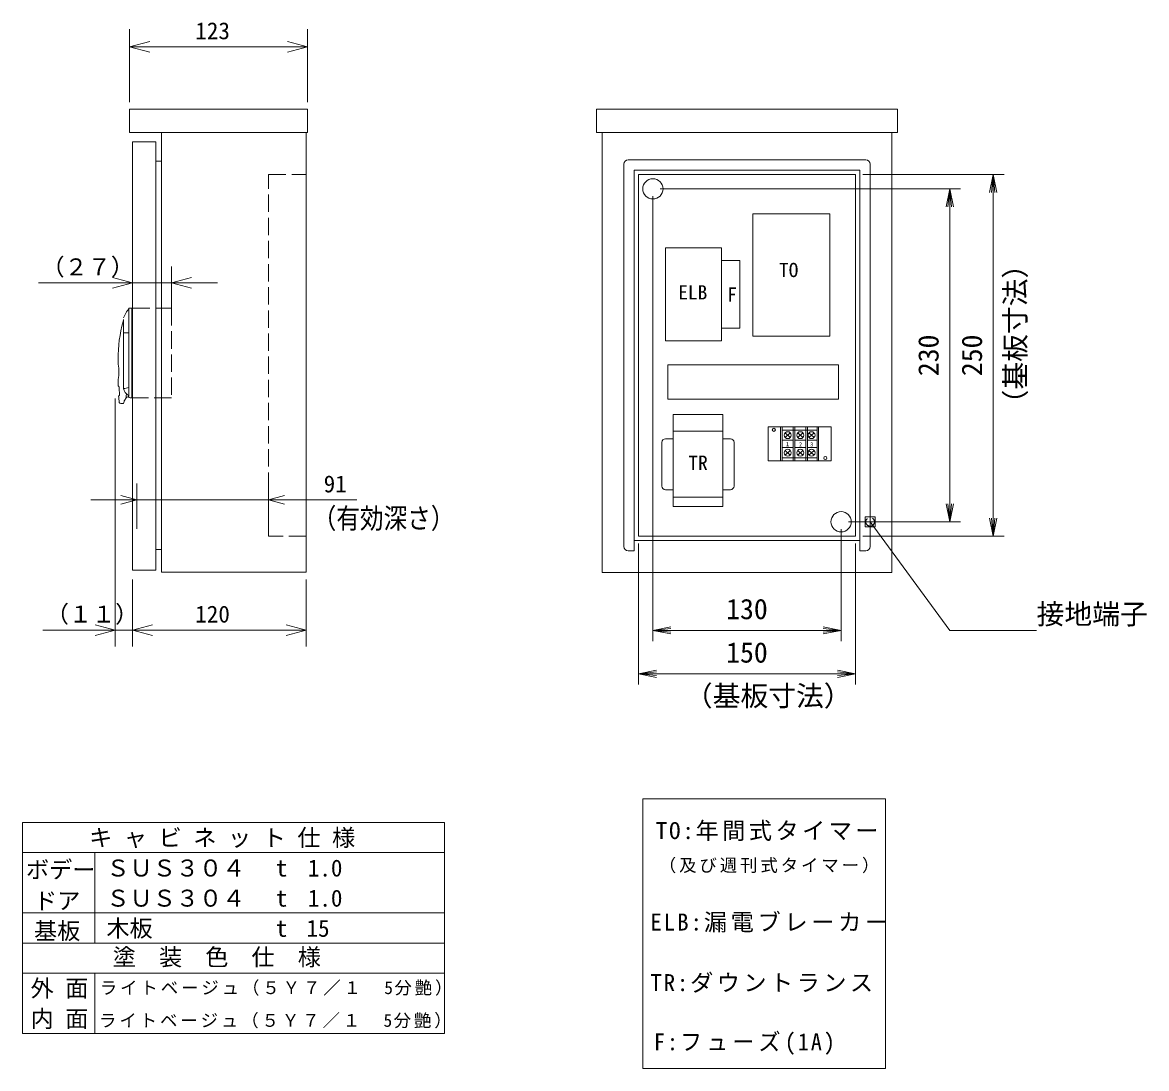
# Model space of a CAD drawing. Units: millimetres, scale not verified. Extents: x -604 to 680, y -403 to 388.
# Drawn here: x -97 to 680, y -335 to 388 of the extents above; entities that cross this region are included whole.
import ezdxf
from ezdxf.enums import TextEntityAlignment as Align

# ---------------------------------------------------------------- set-up
doc = ezdxf.new("R2010")
doc.units = ezdxf.units.MM
doc.header["$LTSCALE"] = 4
doc.linetypes.add('DASHED3', pattern=[4, 3, -1])
for name, color, linetype, lineweight in [('0-0_0', 7, 'Continuous', 18), ('0-8_GV', 7, 'Continuous', 18), ('0-B_PV', 7, 'Continuous', 18), ('1-0_TV', 7, 'Continuous', 18)]:
    doc.layers.add(name, color=color, linetype=linetype, lineweight=lineweight)
doc.styles.add('ＭＳ ゴシック', font='')
doc.styles.get('ＭＳ ゴシック').set_extended_font_data('MS Gothic')

msp = doc.modelspace()

# ---------------------------------------------------------------- linework, layer by layer
at = {"layer": '0-0_0'}
for p, q in [((418.536, 108.35), (462.203, 108.35)), ((418.536, 84.917), (418.536, 108.35)), ((427.269, 84.917), (427.269, 108.35)), ((428.27, 84.917), (428.27, 108.35)), ((428.27, 106.248), (452.469, 106.248)), ((430.365, 104.324), (433.908, 101.07)), ((433.908, 104.324), (430.365, 101.07)), ((436.003, 84.917), (436.003, 108.35)), ((437.003, 84.917), (437.003, 108.35)), ((442.641, 104.324), (439.098, 101.07)), ((439.098, 104.324), (442.641, 101.07)), ((444.736, 84.917), (444.736, 108.35)), ((445.736, 84.917), (445.736, 108.35)), ((450.374, 104.324), (446.831, 101.07)), ((446.831, 104.324), (450.374, 101.07)), ((452.469, 84.917), (452.469, 108.35)), ((453.47, 84.917), (453.47, 108.35)), ((462.203, 108.35), (462.203, 84.917)), ((345.213, 67.519), (345.213, 97.73)), ((347.714, 100.232), (352.992, 100.232)), ((387.258, 100.232), (392.536, 100.232)), ((395.038, 97.73), (395.038, 67.519)), ((428.27, 99.145), (436.003, 99.145)), ((428.27, 94.122), (436.003, 94.122)), ((437.003, 99.145), (444.736, 99.145)), ((437.003, 94.122), (444.736, 94.122)), ((445.736, 99.145), (452.469, 99.145)), ((445.736, 94.122), (452.469, 94.122)), ((428.27, 87.02), (452.469, 87.02)), ((433.908, 88.944), (430.365, 92.198)), ((430.365, 88.944), (433.908, 92.198)), ((439.098, 88.944), (442.641, 92.198)), ((442.641, 88.944), (439.098, 92.198)), ((446.831, 88.944), (450.374, 92.198)), ((450.374, 88.944), (446.831, 92.198)), ((462.203, 84.917), (418.536, 84.917)), ((352.992, 65.018), (347.714, 65.018)), ((392.536, 65.018), (387.258, 65.018)), ((331.918, -148.791), (499.654, -148.791))]:
    msp.add_line(p, q, dxfattribs=at)
for points in [[(408.017, 255.669), (461.321, 255.669), (461.321, 171.016), (408.017, 171.016)], [(347.781, 232.286), (386.284, 232.286), (386.284, 167.882), (347.781, 167.882)], [(386.284, 223.536), (399.025, 223.536), (399.025, 176.631), (386.284, 176.631)], [(349.282, 151.401), (467.312, 151.401), (467.312, 127.622), (349.282, 127.622)], [(352.992, 117.074), (387.258, 117.074), (387.258, 53.346), (352.992, 53.346)]]:
    msp.add_lwpolyline(points, close=True, dxfattribs=at)
for points in [[(352.992, 65.018), (352.992, 105.403), (387.258, 105.403), (387.258, 65.018)], [(352.992, 100.232), (352.992, 59.846), (387.258, 59.846), (387.258, 100.232)], [(499.654, -148.791), (499.654, -335.093), (331.918, -335.093), (331.918, -148.791)]]:
    msp.add_lwpolyline(points, dxfattribs=at)
for centre, radius in [((422.562, 106.39), 1.097), ((432.136, 102.696), 2.405), ((440.87, 102.696), 2.405), ((448.602, 102.696), 2.405), ((432.136, 90.571), 2.405), ((440.87, 90.571), 2.405), ((448.602, 90.571), 2.405), ((458.177, 86.877), 1.097)]:
    msp.add_circle(centre, radius, dxfattribs=at)
for centre, start, end in [((347.714, 97.73), 90, 180), ((392.536, 97.73), 0, 90), ((347.714, 67.519), 180, 270), ((392.536, 67.519), 270, 0)]:
    msp.add_arc(centre, 2.501, start, end, dxfattribs=at)
at = {"layer": '0-8_GV'}
for p, q in [((-22.594, 332.976), (-22.594, 383.424)), ((100.406, 332.976), (100.406, 383.424)), ((-22.594, 371.176), (100.406, 371.176)), ((-22.594, 371.176), (-8.744, 371.176)), ((100.406, 371.176), (86.556, 371.176)), ((-22.594, 327.976), (100.406, 327.976)), ((-22.594, 311.976), (-22.594, 327.976)), ((100.406, 327.976), (100.406, 311.976)), ((100.406, 311.976), (-22.594, 311.976)), ((-0.594, 7.976), (-0.594, 311.976)), ((-0.594, 311.976), (99.406, 311.976)), ((99.406, 311.976), (99.406, 7.976)), ((-20.594, 9.476), (-20.594, 305.476)), ((-20.594, 305.476), (-4.594, 305.476)), ((-4.594, 305.476), (-4.594, 9.476)), ((-4.594, 292.176), (-0.594, 292.176)), ((-20.594, 187.976), (-20.594, 219.376)), ((6.406, 187.976), (6.406, 219.376)), ((-85.594, 207.976), (-20.594, 207.976)), ((-20.594, 207.976), (-52.344, 207.976)), ((-20.594, 207.976), (-34.444, 207.976)), ((-20.594, 207.976), (6.406, 207.976)), ((6.406, 207.976), (20.256, 207.976)), ((6.406, 207.976), (38.156, 207.976)), ((-21.094, 190.476), (-23.099, 190.476)), ((-23.094, 189.118), (-23.094, 190.476)), ((-23.094, 189.118), (-23.094, 187.302)), ((-23.094, 183.351), (-23.094, 187.302)), ((-21.094, 190.476), (-21.094, 189.118)), ((-21.094, 189.118), (-21.094, 183.351)), ((-20.594, 187.076), (-21.094, 187.076)), ((-20.594, 187.076), (-20.594, 129.076)), ((-23.094, 183.351), (-23.094, 178.476)), ((-21.094, 135.602), (-21.094, 183.351)), ((-26.796, 173.465), (-26.796, 135.026)), ((-23.094, 178.476), (-23.094, 173.476)), ((-23.094, 135.602), (-23.094, 173.476)), ((-30.594, 155.141), (-30.594, 151.726)), ((-30.594, 141.239), (-30.594, 138.583)), ((-30.163, 136.476), (-30.572, 136.476)), ((-26.744, 135.029), (-26.744, 135.029)), ((-23.094, 135.602), (-23.094, 129.835)), ((-21.094, 135.602), (-21.094, 129.834)), ((-32.594, 127.976), (-32.594, -43.424)), ((-30.222, 129.976), (-29.813, 129.976)), ((-28.712, 124.476), (-27.418, 124.476)), ((-26.642, 125.082), (-26.375, 126.152)), ((-26.111, 126.757), (-24.994, 128.476)), ((-24.994, 128.923), (-24.994, 129.762)), ((-24.994, 128.923), (-24.994, 128.476)), ((-24.831, 128.891), (-24.294, 128.891)), ((-22.294, 128.476), (-21.094, 128.476)), ((-21.094, 129.834), (-21.094, 128.476)), ((-21.094, 129.076), (-20.594, 129.076)), ((-17.594, 37.976), (-17.594, 69.376)), ((73.406, 37.976), (73.406, 69.376)), ((-17.594, 57.976), (-49.344, 57.976)), ((-17.594, 57.976), (-28.674, 57.976)), ((-17.594, 57.976), (73.406, 57.976)), ((73.406, 57.976), (105.156, 57.976)), ((73.406, 57.976), (134.406, 57.976)), ((73.406, 57.976), (84.486, 57.976)), ((-4.594, 23.776), (-0.594, 23.776)), ((-4.594, 9.476), (-20.594, 9.476)), ((99.406, 7.976), (-0.594, 7.976)), ((-20.594, 2.976), (-20.594, -43.424)), ((-20.594, 2.976), (-20.594, -43.424)), ((99.406, 2.976), (99.406, -43.424)), ((-32.594, -32.024), (-82.594, -32.024)), ((-32.594, -32.024), (-64.344, -32.024)), ((-32.594, -32.024), (-46.444, -32.024)), ((-20.594, -32.024), (-32.594, -32.024)), ((-20.594, -32.024), (-6.744, -32.024)), ((-20.594, -32.024), (-6.744, -32.024)), ((99.406, -32.024), (85.556, -32.024))]:
    msp.add_line(p, q, dxfattribs=at)
at = {"layer": '0-8_GV', "linetype": 'DASHED3'}
for p, q in [((73.406, 32.976), (73.406, 282.976)), ((73.406, 282.976), (99.406, 282.976)), ((-20.594, 190.476), (6.406, 190.476)), ((6.406, 190.476), (6.406, 128.476)), ((6.406, 128.476), (-20.594, 128.476)), ((99.406, 32.976), (73.406, 32.976))]:
    msp.add_line(p, q, dxfattribs=at)
at = {"layer": '0-8_GV'}
for points in [[(-8.744, 367.465), (-22.594, 371.176), (-8.744, 374.888)], [(86.556, 374.888), (100.406, 371.176), (86.556, 367.465)], [(-34.444, 211.688), (-20.594, 207.976), (-34.444, 204.265)], [(20.256, 204.265), (6.406, 207.976), (20.256, 211.688)], [(-23.094, 190.476), (-23.386, 190.038), (-23.671, 189.599), (-23.949, 189.159), (-24.22, 188.718), (-24.485, 188.275), (-24.742, 187.832), (-24.992, 187.387), (-25.236, 186.941), (-25.472, 186.494), (-25.701, 186.045), (-25.924, 185.596), (-26.139, 185.145), (-26.348, 184.694), (-26.549, 184.241), (-26.743, 183.787)], [(-23.094, 173.476), (-25.525, 173.476), (-26.743, 173.476)], [(-30.163, 136.476), (-30.156, 136.476), (-30.15, 136.475), (-30.143, 136.472), (-30.136, 136.469), (-30.129, 136.466), (-30.122, 136.461), (-30.115, 136.455), (-30.108, 136.449), (-30.101, 136.441), (-30.094, 136.433), (-30.087, 136.424), (-30.08, 136.414), (-30.072, 136.404), (-30.065, 136.392), (-30.058, 136.38), (-30.051, 136.367), (-30.044, 136.353), (-30.036, 136.338), (-30.03, 136.323), (-30.022, 136.307), (-30.015, 136.29), (-30.008, 136.272), (-30.001, 136.254), (-29.994, 136.234), (-29.987, 136.214), (-29.98, 136.194), (-29.973, 136.172), (-29.966, 136.15), (-29.959, 136.127), (-29.952, 136.104), (-29.946, 136.079), (-29.939, 136.054), (-29.933, 136.029), (-29.926, 136.003), (-29.92, 135.977), (-29.914, 135.95), (-29.908, 135.922), (-29.902, 135.894), (-29.896, 135.865)], [(-29.896, 135.865), (-29.89, 135.835), (-29.884, 135.805), (-29.879, 135.775), (-29.874, 135.744), (-29.868, 135.712), (-29.863, 135.68), (-29.858, 135.648), (-29.854, 135.615), (-29.849, 135.582), (-29.844, 135.548), (-29.84, 135.515), (-29.836, 135.48), (-29.832, 135.446), (-29.828, 135.411), (-29.824, 135.376), (-29.821, 135.341), (-29.818, 135.305), (-29.815, 135.269), (-29.812, 135.233), (-29.809, 135.197), (-29.807, 135.16), (-29.804, 135.124), (-29.802, 135.087), (-29.8, 135.05), (-29.799, 135.013), (-29.798, 134.976)], [(-26.795, 135.026), (-26.794, 135.026), (-26.794, 135.026), (-26.793, 135.026), (-26.791, 135.026), (-26.789, 135.026), (-26.787, 135.026), (-26.784, 135.026), (-26.78, 135.026), (-26.776, 135.027), (-26.772, 135.027), (-26.768, 135.027), (-26.762, 135.028), (-26.757, 135.028), (-26.75, 135.028), (-26.744, 135.029)], [(-29.66, 130.26), (-29.664, 130.239), (-29.669, 130.219), (-29.674, 130.2), (-29.679, 130.181), (-29.684, 130.163), (-29.69, 130.146), (-29.695, 130.13), (-29.701, 130.114), (-29.706, 130.1), (-29.712, 130.086), (-29.718, 130.073), (-29.724, 130.06), (-29.73, 130.049), (-29.736, 130.038), (-29.742, 130.029), (-29.748, 130.02), (-29.754, 130.012), (-29.761, 130.004), (-29.767, 129.998), (-29.774, 129.992), (-29.78, 129.987), (-29.786, 129.983), (-29.793, 129.98), (-29.8, 129.978), (-29.806, 129.977), (-29.813, 129.976)], [(-29.608, 131.476), (-29.606, 131.44), (-29.604, 131.403), (-29.601, 131.367), (-29.6, 131.33), (-29.598, 131.294), (-29.596, 131.258), (-29.595, 131.223), (-29.594, 131.187), (-29.593, 131.152), (-29.592, 131.116), (-29.592, 131.08), (-29.592, 131.045), (-29.592, 131.01), (-29.592, 130.976), (-29.593, 130.941), (-29.593, 130.907), (-29.594, 130.874), (-29.595, 130.841), (-29.596, 130.808), (-29.598, 130.776), (-29.6, 130.744), (-29.601, 130.712), (-29.604, 130.682), (-29.606, 130.651), (-29.608, 130.621), (-29.611, 130.591), (-29.614, 130.562), (-29.616, 130.533), (-29.62, 130.505), (-29.623, 130.478), (-29.626, 130.451), (-29.63, 130.424), (-29.634, 130.399), (-29.638, 130.374), (-29.642, 130.35), (-29.646, 130.326), (-29.65, 130.304), (-29.655, 130.282), (-29.66, 130.26)], [(-24.994, 128.923), (-24.982, 128.919), (-24.971, 128.915), (-24.96, 128.912), (-24.948, 128.908), (-24.937, 128.905), (-24.926, 128.903), (-24.914, 128.9), (-24.903, 128.898), (-24.892, 128.896), (-24.88, 128.894), (-24.869, 128.893), (-24.858, 128.892), (-24.847, 128.892), (-24.836, 128.891), (-24.825, 128.891)], [(-23.294, 130.169), (-23.294, 129.931), (-23.294, 129.476)], [(-28.674, 60.945), (-17.594, 57.976), (-28.674, 55.008)], [(84.486, 55.008), (73.406, 57.976), (84.486, 60.945)], [(-46.444, -28.312), (-32.594, -32.024), (-46.444, -35.735)], [(-6.744, -35.735), (-20.594, -32.024), (-6.744, -28.312)], [(-6.744, -35.735), (-20.594, -32.024), (-6.744, -28.312)], [(85.556, -28.312), (99.406, -32.024), (85.556, -35.735)], [(99.406, -32.024), (-20.594, -32.024), (11.156, -32.024)]]:
    msp.add_lwpolyline(points, dxfattribs=at)
for centre, radius, start, end in [((69.406, 155.141), 100, 164.827, 180), ((-26.176, 181.098), 0.954, 133.391, 166.842), ((50.291, 178.64), 77.207, 177.112, 181.225), ((-65.571, 174.025), 38.776, 359.173, 4.293), ((-26.578, 175.069), 1.619, 262.271, 264.106), ((-54.053, 146.476), 24.04, 347.386, 12.614), ((-30.094, 151.726), 0.5, 192.095, 192.363), ((-30.094, 141.226), 0.5, 167.905, 167.972), ((69.406, 138.583), 100, 180, 181.207), ((69.406, 138.583), 99.269, 182.082, 184.105), ((-20.126, 136.109), 6.754, 189.235, 242.06), ((-26.301, 144.119), 9.101, 267.211, 290.633), ((69.406, 138.583), 100, 184.938, 187.602), ((-28.722, 125.476), 1, 187.041, 270.514), ((-27.418, 125.276), 0.8, 270, 345.964), ((-24.434, 125.667), 2, 146.976, 165.964), ((-24.994, 128.976), 0.5, 270, 350.173), ((-21.677, 129.414), 3.334, 156.314, 174.021), ((-29.566, 132.116), 5.024, 344.269, 348.525), ((-24.294, 129.891), 1, 270, 0), ((-22.294, 129.476), 1, 180, 270)]:
    msp.add_arc(centre, radius, start, end, dxfattribs=at)
msp.add_ellipse((-19.621, 136.762), major_axis=(-8, 0), ratio=0.961108, start_param=1.0938689, end_param=1.1218109, dxfattribs=at)
at = {"layer": '0-B_PV'}
for p, q in [((-96.636, -165.035), (195.031, -165.035)), ((-96.636, -165.035), (-96.636, -310.868)), ((-96.636, -165.035), (-96.636, -310.868)), ((195.031, -310.868), (195.031, -165.035)), ((-96.636, -185.868), (195.031, -185.868)), ((-46.636, -185.868), (-46.636, -248.368)), ((-96.636, -227.535), (195.031, -227.535)), ((-96.636, -248.368), (195.031, -248.368)), ((-96.636, -269.202), (195.031, -269.202)), ((-46.636, -310.868), (-46.636, -269.202)), ((-96.636, -310.868), (195.031, -310.868))]:
    msp.add_line(p, q, dxfattribs=at)
at = {"layer": '1-0_TV'}
for p, q in [((299.963, 327.976), (508.073, 327.976)), ((299.963, 311.968), (299.963, 327.976)), ((508.073, 327.976), (508.073, 311.968)), ((508.073, 311.968), (299.963, 311.968)), ((303.965, 7.807), (303.965, 311.968)), ((303.965, 311.968), (504.071, 311.968)), ((504.071, 311.968), (504.071, 7.807)), ((318.973, 289.956), (318.973, 25.816)), ((486.062, 292.958), (321.975, 292.958)), ((325.977, 29.819), (325.977, 285.954)), ((325.977, 285.954), (482.06, 285.954)), ((328.978, 32.82), (328.978, 282.952)), ((328.978, 282.952), (479.058, 282.952)), ((479.058, 282.952), (479.058, 32.82)), ((482.06, 285.954), (482.06, 29.819)), ((484.061, 282.952), (581.612, 282.952)), ((571.607, 270.446), (574.108, 282.952)), ((572.858, 270.446), (574.108, 282.952)), ((574.108, 32.82), (574.108, 282.952)), ((575.359, 270.446), (574.108, 282.952)), ((576.61, 270.446), (574.108, 282.952)), ((343.986, 272.947), (551.596, 272.947)), ((541.591, 260.441), (544.092, 272.947)), ((542.842, 260.441), (544.092, 272.947)), ((545.343, 260.441), (544.092, 272.947)), ((546.594, 260.441), (544.092, 272.947)), ((544.092, 42.826), (544.092, 272.947)), ((338.984, 267.945), (338.984, -39.718)), ((541.591, 55.332), (544.092, 42.826)), ((542.842, 55.332), (544.092, 42.826)), ((545.343, 55.332), (544.092, 42.826)), ((546.594, 55.332), (544.092, 42.826)), ((571.607, 45.327), (574.108, 32.82)), ((572.858, 45.327), (574.108, 32.82)), ((575.359, 45.327), (574.108, 32.82)), ((576.61, 45.327), (574.108, 32.82)), ((479.058, 32.82), (328.978, 32.82)), ((469.053, 37.823), (469.053, -39.718)), ((482.06, 29.819), (325.977, 29.819)), ((328.978, 27.818), (328.978, -69.734)), ((479.058, 27.818), (479.058, -69.734)), ((482.06, 29.819), (482.06, 22.815)), ((482.06, 22.815), (486.062, 22.815)), ((504.071, 7.807), (303.965, 7.807)), ((351.49, -29.713), (338.984, -32.214)), ((351.49, -30.964), (338.984, -32.214)), ((456.546, -29.713), (469.053, -32.214)), ((456.546, -30.964), (469.053, -32.214)), ((338.984, -32.214), (469.053, -32.214)), ((351.49, -34.716), (338.984, -32.214)), ((351.49, -33.465), (338.984, -32.214)), ((456.546, -34.716), (469.053, -32.214)), ((456.546, -33.465), (469.053, -32.214)), ((341.485, -59.729), (328.978, -62.23)), ((341.485, -60.979), (328.978, -62.23)), ((466.551, -59.729), (479.058, -62.23)), ((466.551, -60.979), (479.058, -62.23)), ((328.978, -62.23), (479.058, -62.23)), ((341.485, -64.731), (328.978, -62.23)), ((341.485, -63.481), (328.978, -62.23)), ((466.551, -64.731), (479.058, -62.23)), ((466.551, -63.481), (479.058, -62.23))]:
    msp.add_line(p, q, dxfattribs=at)
msp.add_lwpolyline([(321.975, 22.815), (325.977, 22.815), (325.977, 29.819)], dxfattribs=at)
for centre in [(338.984, 272.947), (469.053, 42.826)]:
    msp.add_circle(centre, 7.004, dxfattribs=at)
for centre, start, end in [((321.975, 289.956), 90, 180), ((486.062, 289.956), 0, 90), ((321.975, 25.816), 180, 270), ((486.062, 25.816), 270, 0)]:
    msp.add_arc(centre, 3.002, start, end, dxfattribs=at)

# ---------------------------------------------------------------- texts
at = {"layer": '0-8_GV', "style": 'ＭＳ ゴシック'}
for s, p in [('123', (22.787, 372.826)), ('（２７）', (-83.551, 209.626)), ('91', (111.49, 59.626)), ('（１１）', (-80.551, -30.374)), ('120', (22.74, -30.374))]:
    msp.add_text(s, height=11.73, dxfattribs=at).set_placement(p, align=Align.BOTTOM_LEFT)
at = {"layer": '0-8_GV', "style": 'ＭＳ ゴシック', "width": 0.85}
msp.add_text('（有効深さ）', height=14.08, dxfattribs=at).set_placement((103.906, 33.956), align=Align.BOTTOM_LEFT)
at = {"layer": '0-B_PV', "style": 'ＭＳ ゴシック'}
for s, p in [('キ ャ ビ ネ ッ ト 仕 様', (-50.564, -184.902)), ('ボデー', (-94.2, -206.983)), ('ＳＵＳ３０４', (-38.649, -205.885)), ('t', (78.364, -205.885)), ('1.0', (100.524, -205.885)), ('ドア', (-88.649, -228.468)), ('ＳＵＳ３０４', (-38.649, -226.718)), ('t', (78.364, -226.718)), ('1.0', (100.524, -226.718)), ('基板', (-88.649, -249.302)), ('木板', (-38.649, -247.552)), ('t', (78.364, -247.552)), ('15', (99.614, -247.552)), ('塗  装  色  仕  様', (-34.266, -267.442)), ('外 面', (-91.045, -288.997)), ('内 面', (-91.045, -310.026))]:
    msp.add_text(s, height=11.73, dxfattribs=at).set_placement(p, align=Align.BOTTOM_LEFT)
at = {"layer": '0-B_PV', "char_height": 8.798, "attachment_point": 7, "style": 'ＭＳ ゴシック'}
for insert in [(-43.204, -284.791), (-43.729, -307.398)]:
    msp.add_mtext('\\T1.17;ライトベージュ（５Ｙ７／１\u30005分艶）', dxfattribs=dict(at, insert=insert))
at = {"layer": '1-0_TV', "style": 'ＭＳ ゴシック'}
for s, height, p in [('TO', 9.859, (426.116, 208.97)), ('ELB', 9.859, (356.466, 193.519)), ('F', 9.859, (390.349, 192.059)), ('1', 2.817, (430.976, 94.222)), ('2', 2.817, (439.89, 94.056)), ('3', 2.817, (447.623, 94.056)), ('TR', 9.859, (363.446, 75.739)), ('130', 14.08, (389.611, -28.732)), ('接地端子', 14.08, (604.127, -32.214)), ('150', 14.08, (389.611, -58.748)), ('（基板寸法）', 14.08, (361.079, -88.764))]:
    msp.add_text(s, height=height, dxfattribs=at).set_placement(p, align=Align.BOTTOM_LEFT)
for s, p in [('（基板寸法）', (600.642, 114.947)), ('230', (540.61, 143.479)), ('250', (570.626, 143.479))]:
    msp.add_text(s, height=14.08, rotation=90, dxfattribs=at).set_placement(p, align=Align.BOTTOM_LEFT)
at = {"layer": '1-0_TV', "attachment_point": 7, "style": 'ＭＳ ゴシック'}
for s, insert, char_height in [('\\T1.15;TO:年間式タイマー', (340.971, -177.824), 11.73), ('\\T1.17;（及び週刊式タイマー）', (343.077, -200.14), 8.798), ('\\T1.16;ELB:漏電ブレーカー', (337.182, -240.985), 11.73), ('\\T1.15;TR:ダウントランス', (337.182, -282.671), 11.73), ('\\T1.19;\\W0.95;F:フューズ(1A)', (339.708, -325.621), 11.73)]:
    msp.add_mtext(s, dxfattribs=dict(at, insert=insert, char_height=char_height))

# ---------------------------------------------------------------- wipeouts: each hides what was drawn before it
msp.add_wipeout([(494.843, 37.294), (492.602, 35.651), (489.063, 42.826), (489.063, 42.826)])

# ---------------------------------------------------------------- next in the draw order: linework, layer by layer
at = {"layer": '1-0_TV'}
for p, q in [((489.063, 25.816), (489.063, 289.956)), ((474.055, 42.826), (551.596, 42.826)), ((484.061, 32.82), (581.612, 32.82))]:
    msp.add_line(p, q, dxfattribs=at)
at = {"layer": '1-0_TV', "linetype": 'DASHED3'}
for p, q in [((485.636, 39.324), (485.636, 46.327)), ((485.636, 46.327), (492.49, 46.327)), ((492.49, 39.324), (485.636, 39.324)), ((492.49, 46.327), (492.49, 39.324))]:
    msp.add_line(p, q, dxfattribs=at)
at = {"layer": '1-0_TV'}
msp.add_lwpolyline([(489.063, 42.826), (544.095, -32.214), (604.127, -32.214)], dxfattribs=at)
at = {"layer": '1-0_TV', "linetype": 'DASHED3'}
msp.add_circle((489.063, 42.826), 3.002, dxfattribs=at)
msp.add_circle((489.063, 42.826), 3.002, dxfattribs=at)
at = {"layer": '1-0_TV'}
msp.add_solid([(494.843, 37.294), (494.843, 37.294), (494.843, 37.294)], dxfattribs=at)

doc.saveas('drawing.dxf')
